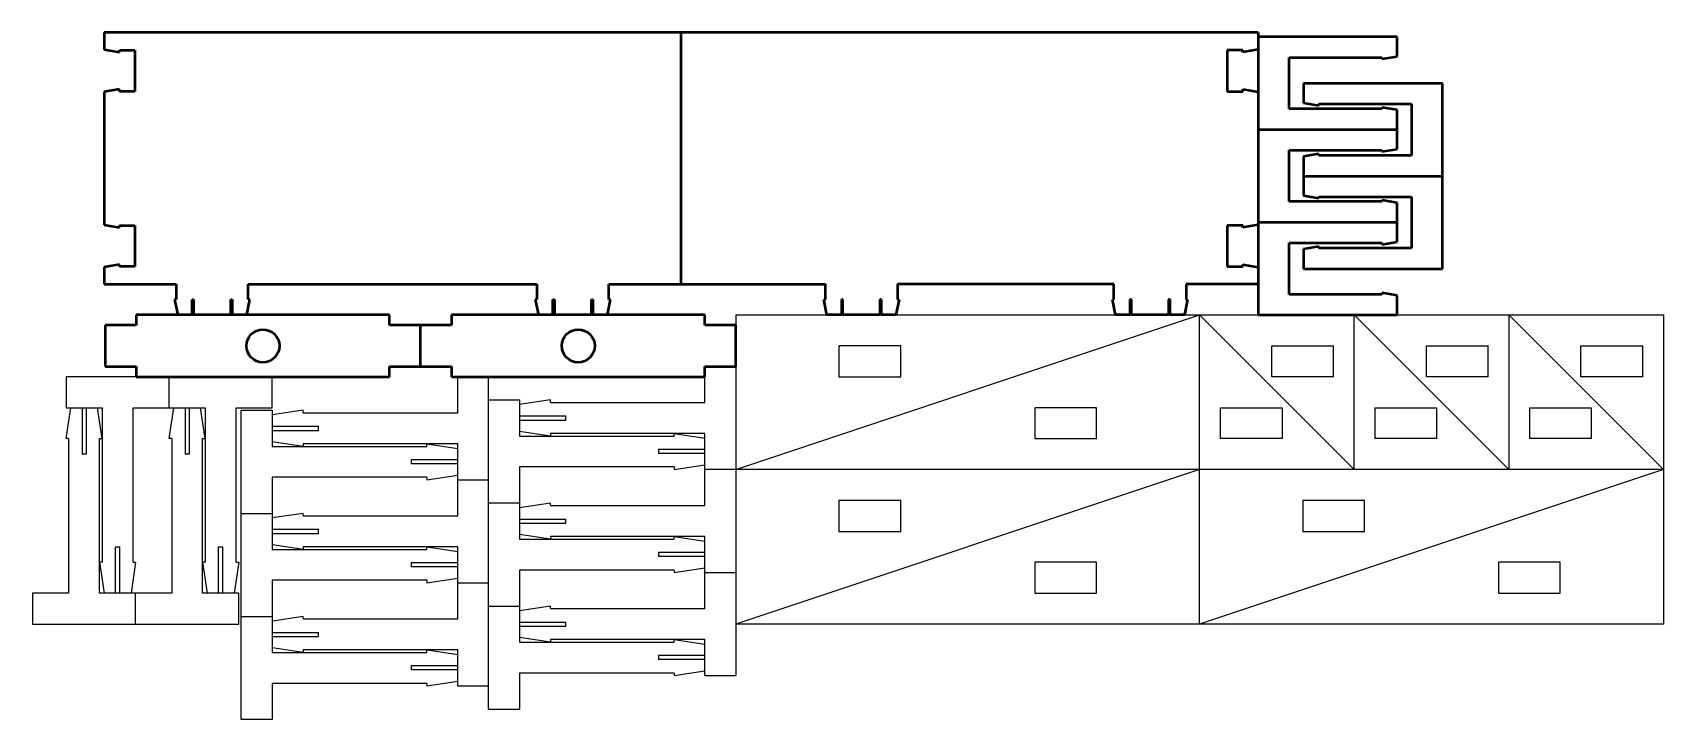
# Model space of a CAD drawing. Header units: millimetres. Extents: x 38 to 196, y 421 to 488.
import ezdxf

# ---------------------------------------------------------------- set-up
doc = ezdxf.new("R2010")
doc.units = ezdxf.units.MM
doc.layers.add('可見 (ANSI)', color=7, linetype='Continuous', lineweight=50)

msp = doc.modelspace()

# ---------------------------------------------------------------- linework, layer by layer
for p, q in [((106.25, 460.2), (196.25, 460.2)), ((106.25, 445.2), (151.25, 460.2)), ((106.25, 460.2), (106.25, 425.2)), ((151.25, 430.2), (151.25, 460.2)), ((151.25, 460.2), (166.25, 445.2)), ((166.25, 445.2), (166.25, 460.2)), ((166.25, 460.2), (181.25, 445.2)), ((181.25, 460.2), (181.25, 445.2)), ((196.25, 445.2), (181.25, 460.2)), ((196.25, 460.2), (196.25, 430.2)), ((116.25, 457.2), (116.25, 454.2)), ((122.25, 457.2), (116.25, 457.2)), ((122.25, 454.2), (122.25, 457.2)), ((158.25, 454.2), (158.25, 457.2)), ((158.25, 457.2), (164.25, 457.2)), ((164.25, 454.2), (164.25, 457.2)), ((173.25, 454.2), (173.25, 457.2)), ((173.25, 457.2), (179.25, 457.2)), ((179.25, 454.2), (179.25, 457.2)), ((188.25, 454.2), (188.25, 457.2)), ((188.25, 457.2), (194.25, 457.2)), ((194.25, 454.2), (194.25, 457.2)), ((61.25, 454.2), (41.25, 454.2)), ((41.25, 454.2), (41.25, 451.2)), ((51.25, 451.2), (51.25, 454.2)), ((61.25, 451.2), (61.25, 454.2)), ((79.25, 450.7), (79.25, 454.2)), ((79.25, 454.2), (82.25, 454.2)), ((82.25, 421.95), (82.25, 454.2)), ((103.25, 451.7), (103.25, 455.2)), ((103.25, 455.2), (106.25, 455.2)), ((116.25, 454.2), (122.25, 454.2)), ((164.25, 454.2), (158.25, 454.2)), ((179.25, 454.2), (173.25, 454.2)), ((194.25, 454.2), (188.25, 454.2)), ((41.25, 451.2), (44.75, 451.2)), ((41.25, 448.2), (41.7, 451.2)), ((42.8, 451.2), (42.8, 446.7)), ((43.2, 451.2), (43.2, 446.7)), ((44.75, 448.2), (44.3, 451.2)), ((44.75, 451.2), (44.75, 436.2)), ((47.75, 436.2), (47.75, 451.2)), ((47.75, 451.2), (54.75, 451.2)), ((51.25, 448.2), (51.7, 451.2)), ((52.8, 451.2), (52.8, 446.7)), ((53.2, 451.2), (53.2, 446.7)), ((54.75, 448.2), (54.3, 451.2)), ((54.75, 451.2), (54.75, 436.2)), ((57.75, 436.2), (57.75, 451.2)), ((57.75, 451.2), (61.25, 451.2)), ((82.25, 451.95), (85.25, 451.95)), ((85.25, 451.95), (85.25, 448.45)), ((88.25, 451.95), (85.25, 451.5)), ((88.25, 451.7), (88.25, 451.95)), ((88.25, 451.7), (103.25, 451.7)), ((141.25, 451.2), (135.25, 451.2)), ((135.25, 451.2), (135.25, 448.2)), ((141.25, 448.2), (141.25, 451.2)), ((153.25, 451.2), (153.25, 448.2)), ((153.25, 451.2), (159.25, 451.2)), ((159.25, 451.2), (159.25, 448.2)), ((168.25, 451.2), (168.25, 448.2)), ((168.25, 451.2), (174.25, 451.2)), ((174.25, 451.2), (174.25, 448.2)), ((183.25, 451.2), (183.25, 448.2)), ((183.25, 451.2), (189.25, 451.2)), ((189.25, 451.2), (189.25, 448.2)), ((58.25, 450.95), (61.25, 450.95)), ((58.25, 420.95), (58.25, 450.95)), ((61.25, 450.95), (61.25, 447.45)), ((64.25, 450.95), (61.25, 450.5)), ((64.25, 450.7), (64.25, 450.95)), ((64.25, 450.7), (79.25, 450.7)), ((85.25, 450.4), (89.75, 450.4)), ((85.25, 450), (89.75, 450)), ((89.75, 450), (89.75, 450.4)), ((41.5, 448.2), (41.25, 448.2)), ((41.5, 448.2), (41.5, 433.2)), ((44.5, 433.2), (44.5, 448.2)), ((44.5, 448.2), (44.75, 448.2)), ((51.5, 448.2), (51.25, 448.2)), ((51.5, 448.2), (51.5, 433.2)), ((54.5, 433.2), (54.5, 448.2)), ((54.5, 448.2), (54.75, 448.2)), ((61.25, 449.4), (65.75, 449.4)), ((61.25, 449), (65.75, 449)), ((64.25, 447.45), (61.25, 447.9)), ((65.75, 449), (65.75, 449.4)), ((88.25, 448.45), (85.25, 448.9)), ((85.25, 448.45), (100.25, 448.45)), ((103.25, 448.7), (88.25, 448.7)), ((88.25, 448.7), (88.25, 448.45)), ((100.25, 448.45), (100.25, 448.7)), ((100.25, 448.7), (103.25, 448.25)), ((103.25, 441.7), (103.25, 448.7)), ((135.25, 448.2), (141.25, 448.2)), ((159.25, 448.2), (153.25, 448.2)), ((174.25, 448.2), (168.25, 448.2)), ((189.25, 448.2), (183.25, 448.2)), ((43.2, 446.7), (42.8, 446.7)), ((53.2, 446.7), (52.8, 446.7)), ((61.25, 447.45), (76.25, 447.45)), ((79.25, 447.7), (64.25, 447.7)), ((64.25, 447.7), (64.25, 447.45)), ((76.25, 447.45), (76.25, 447.7)), ((76.25, 447.7), (79.25, 447.25)), ((79.25, 440.7), (79.25, 447.7)), ((98.75, 447.15), (98.75, 446.75)), ((103.25, 447.15), (98.75, 447.15)), ((103.25, 446.75), (98.75, 446.75)), ((74.75, 446.15), (74.75, 445.75)), ((79.25, 446.15), (74.75, 446.15)), ((79.25, 445.75), (74.75, 445.75)), ((85.25, 445.45), (85.25, 438.45)), ((100.25, 445.45), (85.25, 445.45)), ((100.25, 445.2), (103.25, 445.65)), ((100.25, 445.45), (100.25, 445.2)), ((196.25, 445.2), (103.25, 445.2)), ((151.25, 445.2), (106.25, 430.2)), ((196.25, 445.2), (151.25, 430.2)), ((61.25, 444.45), (61.25, 437.45)), ((76.25, 444.45), (61.25, 444.45)), ((76.25, 444.2), (79.25, 444.65)), ((76.25, 444.45), (76.25, 444.2)), ((79.25, 444.2), (82.25, 444.2)), ((85.25, 441.95), (82.25, 441.95)), ((88.25, 441.95), (85.25, 441.5)), ((88.25, 441.7), (88.25, 441.95)), ((88.25, 441.7), (103.25, 441.7)), ((116.25, 442.2), (116.25, 439.2)), ((122.25, 442.2), (116.25, 442.2)), ((122.25, 439.2), (122.25, 442.2)), ((161.25, 442.2), (161.25, 439.2)), ((167.25, 442.2), (161.25, 442.2)), ((167.25, 439.2), (167.25, 442.2)), ((58.25, 440.95), (61.25, 440.95)), ((64.25, 440.95), (61.25, 440.5)), ((64.25, 440.7), (64.25, 440.95)), ((64.25, 440.7), (79.25, 440.7)), ((85.25, 440.4), (89.75, 440.4)), ((85.25, 440), (89.75, 440)), ((89.75, 440), (89.75, 440.4)), ((61.25, 439.4), (65.75, 439.4)), ((61.25, 439), (65.75, 439)), ((65.75, 439), (65.75, 439.4)), ((88.25, 438.45), (85.25, 438.9)), ((85.25, 438.45), (100.25, 438.45)), ((103.25, 438.7), (88.25, 438.7)), ((88.25, 438.7), (88.25, 438.45)), ((100.25, 438.45), (100.25, 438.7)), ((100.25, 438.7), (103.25, 438.25)), ((103.25, 431.7), (103.25, 438.7)), ((116.25, 439.2), (122.25, 439.2)), ((161.25, 439.2), (167.25, 439.2)), ((46.05, 437.7), (46.45, 437.7)), ((46.05, 433.2), (46.05, 437.7)), ((46.45, 433.2), (46.45, 437.7)), ((56.05, 437.7), (56.45, 437.7)), ((56.05, 433.2), (56.05, 437.7)), ((56.45, 433.2), (56.45, 437.7)), ((64.25, 437.45), (61.25, 437.9)), ((61.25, 437.45), (76.25, 437.45)), ((79.25, 437.7), (64.25, 437.7)), ((64.25, 437.7), (64.25, 437.45)), ((76.25, 437.45), (76.25, 437.7)), ((76.25, 437.7), (79.25, 437.25)), ((79.25, 430.7), (79.25, 437.7)), ((98.75, 437.15), (98.75, 436.75)), ((103.25, 437.15), (98.75, 437.15)), ((44.75, 436.2), (44.5, 436.2)), ((44.5, 436.2), (44.95, 433.2)), ((48, 436.2), (47.55, 433.2)), ((47.75, 436.2), (48, 436.2)), ((54.75, 436.2), (54.5, 436.2)), ((54.5, 436.2), (54.95, 433.2)), ((58, 436.2), (57.55, 433.2)), ((57.75, 436.2), (58, 436.2)), ((74.75, 436.15), (74.75, 435.75)), ((79.25, 436.15), (74.75, 436.15)), ((79.25, 435.75), (74.75, 435.75)), ((100.25, 435.45), (85.25, 435.45)), ((85.25, 435.45), (85.25, 428.45)), ((103.25, 436.75), (98.75, 436.75)), ((100.25, 435.2), (103.25, 435.65)), ((100.25, 435.45), (100.25, 435.2)), ((103.25, 435.2), (106.25, 435.2)), ((141.25, 436.2), (135.25, 436.2)), ((135.25, 436.2), (135.25, 433.2)), ((141.25, 433.2), (141.25, 436.2)), ((186.25, 436.2), (180.25, 436.2)), ((180.25, 436.2), (180.25, 433.2)), ((186.25, 433.2), (186.25, 436.2)), ((76.25, 434.45), (61.25, 434.45)), ((61.25, 434.45), (61.25, 427.45)), ((76.25, 434.2), (79.25, 434.65)), ((76.25, 434.45), (76.25, 434.2)), ((79.25, 434.2), (82.25, 434.2)), ((41.5, 433.2), (38, 433.2)), ((38, 433.2), (38, 430.2)), ((51.5, 433.2), (44.5, 433.2)), ((48, 430.2), (48, 433.2)), ((58, 433.2), (54.5, 433.2)), ((58, 430.2), (58, 433.2)), ((135.25, 433.2), (141.25, 433.2)), ((180.25, 433.2), (186.25, 433.2)), ((58.25, 430.95), (61.25, 430.95)), ((64.25, 430.95), (61.25, 430.5)), ((64.25, 430.7), (64.25, 430.95)), ((64.25, 430.7), (79.25, 430.7)), ((82.25, 431.95), (85.25, 431.95)), ((88.25, 431.95), (85.25, 431.5)), ((88.25, 431.7), (88.25, 431.95)), ((88.25, 431.7), (103.25, 431.7)), ((38, 430.2), (58, 430.2)), ((61.25, 429.4), (65.75, 429.4)), ((61.25, 429), (65.75, 429)), ((65.75, 429), (65.75, 429.4)), ((85.25, 430.4), (89.75, 430.4)), ((85.25, 430), (89.75, 430)), ((88.25, 428.45), (85.25, 428.9)), ((89.75, 430), (89.75, 430.4)), ((196.25, 430.2), (106.25, 430.2)), ((64.25, 427.45), (61.25, 427.9)), ((61.25, 427.45), (76.25, 427.45)), ((79.25, 427.7), (64.25, 427.7)), ((64.25, 427.7), (64.25, 427.45)), ((76.25, 427.45), (76.25, 427.7)), ((76.25, 427.7), (79.25, 427.25)), ((79.25, 424.2), (79.25, 427.7)), ((85.25, 428.45), (100.25, 428.45)), ((103.25, 428.7), (88.25, 428.7)), ((88.25, 428.7), (88.25, 428.45)), ((100.25, 428.45), (100.25, 428.7)), ((100.25, 428.7), (103.25, 428.25)), ((103.25, 425.2), (103.25, 428.7)), ((74.75, 426.15), (74.75, 425.75)), ((79.25, 426.15), (74.75, 426.15)), ((79.25, 425.75), (74.75, 425.75)), ((98.75, 427.15), (98.75, 426.75)), ((103.25, 427.15), (98.75, 427.15)), ((103.25, 426.75), (98.75, 426.75)), ((76.25, 424.45), (61.25, 424.45)), ((61.25, 424.45), (61.25, 420.95)), ((76.25, 424.2), (79.25, 424.65)), ((76.25, 424.45), (76.25, 424.2)), ((79.25, 424.2), (82.25, 424.2)), ((100.25, 425.45), (85.25, 425.45)), ((85.25, 425.45), (85.25, 421.95)), ((100.25, 425.2), (103.25, 425.65)), ((100.25, 425.45), (100.25, 425.2)), ((103.25, 425.2), (106.25, 425.2)), ((61.25, 420.95), (58.25, 420.95)), ((82.25, 421.95), (85.25, 421.95))]:
    msp.add_line(p, q)
at = {"layer": '可見 (ANSI)'}
for p, q in [((44.93, 487.6), (44.93, 485.95)), ((156.93, 487.6), (44.93, 487.6)), ((100.93, 463.2), (100.93, 487.6)), ((156.93, 487.6), (156.93, 460.2)), ((44.93, 485.95), (46.43, 485.7)), ((46.43, 485.9), (47.93, 485.9)), ((46.43, 485.7), (46.43, 485.9)), ((47.93, 485.9), (47.93, 481.9)), ((153.93, 485.9), (153.93, 481.9)), ((155.43, 485.9), (153.93, 485.9)), ((156.93, 485.95), (155.43, 485.7)), ((155.43, 485.7), (155.43, 485.9)), ((170.43, 487.2), (156.93, 487.2)), ((170.43, 485.3), (170.43, 487.2)), ((159.93, 485.2), (168.93, 485.2)), ((159.93, 480.2), (159.93, 485.2)), ((168.93, 485.05), (170.43, 485.3)), ((168.93, 485.2), (168.93, 485.05)), ((174.82, 482.68), (161.32, 482.68)), ((161.32, 482.68), (161.32, 480.78)), ((174.82, 464.68), (174.82, 482.68)), ((46.43, 482.1), (44.93, 481.85)), ((44.93, 481.85), (44.93, 468.95)), ((46.43, 481.9), (46.43, 482.1)), ((47.93, 481.9), (46.43, 481.9)), ((153.93, 481.9), (155.43, 481.9)), ((155.43, 482.1), (156.93, 481.85)), ((155.43, 481.9), (155.43, 482.1)), ((168.93, 480.2), (159.93, 480.2)), ((161.32, 480.78), (162.82, 480.53)), ((162.82, 480.68), (171.82, 480.68)), ((162.82, 480.53), (162.82, 480.68)), ((168.93, 480.35), (168.93, 480.2)), ((170.43, 480.1), (168.93, 480.35)), ((170.43, 476.3), (170.43, 480.1)), ((171.82, 480.68), (171.82, 475.68)), ((156.93, 478.2), (170.43, 478.2)), ((159.93, 476.2), (168.93, 476.2)), ((159.93, 471.2), (159.93, 476.2)), ((162.82, 475.83), (161.32, 475.58)), ((161.32, 475.58), (161.32, 471.78)), ((162.82, 475.68), (162.82, 475.83)), ((171.82, 475.68), (162.82, 475.68)), ((168.93, 476.05), (170.43, 476.3)), ((168.93, 476.2), (168.93, 476.05)), ((161.32, 473.68), (174.82, 473.68)), ((161.32, 471.78), (162.82, 471.53)), ((162.82, 471.68), (171.82, 471.68)), ((162.82, 471.53), (162.82, 471.68)), ((171.82, 471.68), (171.82, 466.68)), ((168.93, 471.2), (159.93, 471.2)), ((168.93, 471.35), (168.93, 471.2)), ((170.43, 471.1), (168.93, 471.35)), ((170.43, 467.3), (170.43, 471.1)), ((44.93, 468.95), (46.43, 468.7)), ((46.43, 468.9), (47.93, 468.9)), ((46.43, 468.7), (46.43, 468.9)), ((47.93, 468.9), (47.93, 464.9)), ((153.93, 468.9), (153.93, 464.9)), ((155.43, 468.9), (153.93, 468.9)), ((156.93, 468.95), (155.43, 468.7)), ((155.43, 468.7), (155.43, 468.9)), ((156.93, 469.2), (170.43, 469.2)), ((159.93, 467.2), (168.93, 467.2)), ((159.93, 462.2), (159.93, 467.2)), ((168.93, 467.05), (170.43, 467.3)), ((168.93, 467.2), (168.93, 467.05)), ((162.82, 466.83), (161.32, 466.58)), ((161.32, 466.58), (161.32, 464.68)), ((162.82, 466.68), (162.82, 466.83)), ((171.82, 466.68), (162.82, 466.68)), ((46.43, 465.1), (44.93, 464.85)), ((44.93, 464.85), (44.93, 463.2)), ((46.43, 464.9), (46.43, 465.1)), ((47.93, 464.9), (46.43, 464.9)), ((153.93, 464.9), (155.43, 464.9)), ((155.43, 465.1), (156.93, 464.85)), ((155.43, 464.9), (155.43, 465.1)), ((161.32, 464.68), (174.82, 464.68)), ((44.93, 463.2), (51.93, 463.2)), ((51.93, 463.2), (51.93, 461.7)), ((58.93, 463.2), (86.93, 463.2)), ((58.93, 461.7), (58.93, 463.2)), ((86.93, 463.2), (86.93, 461.7)), ((93.93, 463.2), (114.93, 463.2)), ((93.93, 461.7), (93.93, 463.2)), ((114.93, 461.7), (114.93, 463.2)), ((121.93, 463.2), (121.93, 461.7)), ((142.93, 463.2), (121.93, 463.2)), ((142.93, 461.7), (142.93, 463.2)), ((149.93, 463.2), (149.93, 461.7)), ((156.93, 463.2), (149.93, 463.2)), ((168.93, 462.2), (159.93, 462.2)), ((168.93, 462.35), (168.93, 462.2)), ((170.43, 462.1), (168.93, 462.35)), ((170.43, 460.2), (170.43, 462.1)), ((51.93, 461.7), (51.78, 461.7)), ((51.78, 461.7), (52.08, 460.2)), ((53.48, 461.7), (53.63, 461.7)), ((53.48, 460.2), (53.48, 461.7)), ((53.63, 461.7), (53.63, 460.2)), ((57.23, 461.7), (57.38, 461.7)), ((57.23, 460.2), (57.23, 461.7)), ((57.38, 461.7), (57.38, 460.2)), ((58.78, 460.2), (59.08, 461.7)), ((59.08, 461.7), (58.93, 461.7)), ((86.78, 461.7), (87.08, 460.2)), ((86.93, 461.7), (86.78, 461.7)), ((88.48, 461.7), (88.63, 461.7)), ((88.48, 460.2), (88.48, 461.7)), ((88.63, 461.7), (88.63, 460.2)), ((92.23, 461.7), (92.38, 461.7)), ((92.23, 460.2), (92.23, 461.7)), ((92.38, 461.7), (92.38, 460.2)), ((93.78, 460.2), (94.08, 461.7)), ((94.08, 461.7), (93.93, 461.7)), ((114.78, 461.7), (114.93, 461.7)), ((115.08, 460.2), (114.78, 461.7)), ((116.48, 461.7), (116.48, 460.2)), ((116.63, 461.7), (116.48, 461.7)), ((116.63, 460.2), (116.63, 461.7)), ((120.23, 461.7), (120.23, 460.2)), ((120.38, 461.7), (120.23, 461.7)), ((120.38, 460.2), (120.38, 461.7)), ((122.08, 461.7), (121.78, 460.2)), ((121.93, 461.7), (122.08, 461.7)), ((142.78, 461.7), (142.93, 461.7)), ((143.08, 460.2), (142.78, 461.7)), ((144.48, 461.7), (144.48, 460.2)), ((144.63, 461.7), (144.48, 461.7)), ((144.63, 460.2), (144.63, 461.7)), ((148.23, 461.7), (148.23, 460.2)), ((148.38, 461.7), (148.23, 461.7)), ((148.38, 460.2), (148.38, 461.7)), ((150.08, 461.7), (149.78, 460.2)), ((149.93, 461.7), (150.08, 461.7)), ((45.05, 459.2), (45.05, 455.2)), ((48.05, 459.2), (45.05, 459.2)), ((72.65, 460.2), (48.05, 460.2)), ((48.05, 460.2), (48.05, 459.2)), ((72.65, 459.2), (72.65, 460.2)), ((78.65, 459.2), (72.65, 459.2)), ((75.65, 455.2), (75.65, 459.2)), ((103.25, 460.2), (78.65, 460.2)), ((78.65, 460.2), (78.65, 459.2)), ((103.25, 459.2), (103.25, 460.2)), ((106.25, 459.2), (103.25, 459.2)), ((106.25, 455.2), (106.25, 459.2)), ((116.48, 460.2), (115.08, 460.2)), ((120.23, 460.2), (116.63, 460.2)), ((121.78, 460.2), (120.38, 460.2)), ((144.48, 460.2), (143.08, 460.2)), ((148.23, 460.2), (144.63, 460.2)), ((149.78, 460.2), (148.38, 460.2)), ((156.93, 460.2), (170.43, 460.2)), ((45.05, 455.2), (48.05, 455.2)), ((48.05, 455.2), (48.05, 454.2)), ((48.05, 454.2), (72.65, 454.2)), ((72.65, 455.2), (78.65, 455.2)), ((72.65, 454.2), (72.65, 455.2)), ((78.65, 455.2), (78.65, 454.2)), ((78.65, 454.2), (103.25, 454.2)), ((103.25, 455.2), (106.25, 455.2)), ((103.25, 454.2), (103.25, 455.2))]:
    msp.add_line(p, q, dxfattribs=at)
for centre in [(60.35, 457.2), (90.95, 457.2)]:
    msp.add_circle(centre, 1.6, dxfattribs=at)

doc.saveas('drawing.dxf')
